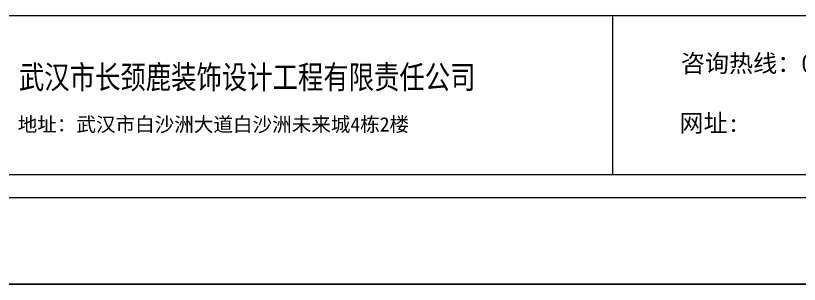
# Model space of a CAD drawing. Header units: inches. Extents: x 1174834 to 1369688, y -175882 to -108740.
# Drawn here: x 1317687 to 1323863, y -175882 to -173765 of the extents above; entities that cross this region are included whole.
import ezdxf

# ---------------------------------------------------------------- set-up
doc = ezdxf.new("R2010")
doc.units = ezdxf.units.IN
doc.header["$LTSCALE"] = 500
doc.header["$MEASUREMENT"] = 0
doc.layers.add('WALL', color=255, linetype='Continuous')
doc.layers.add('填充线', color=143, linetype='Continuous', lineweight=9)
doc.styles.add('QHGM-宋体', font='', dxfattribs={"width": 0.8})
doc.styles.add('宋体', font='', dxfattribs={"height": 80})
doc.styles.add('黑体', font='simhei.ttf', dxfattribs={"height": 80})
doc.styles.get('QHGM-宋体').set_extended_font_data('SimSun')
doc.styles.get('宋体').set_extended_font_data('NSimSun')

# ---------------------------------------------------------------- blocks, each defined once
blk = doc.blocks.new('JNNJ')
at = {"layer": 'WALL', "color": 8, "ltscale": 0.5}
for p, q in [((283797.2, -98159.6), (308185.2, -98159.6)), ((308185.2, -98159.6), (283797.2, -98159.6))]:
    blk.add_line(p, q, dxfattribs=at)
at = {"layer": '填充线'}
for p, q in [((307292.6, -96235.5), (284611.9, -96235.5)), ((284594.3, -97373.6), (307292.6, -97373.6)), ((284431.2, -97536.7), (307455.8, -97536.7))]:
    blk.add_line(p, q, dxfattribs=at)
blk = doc.blocks.new('HHYT')
at = {"layer": '填充线'}
blk.add_line((397952.4, -113481.4), (397952.4, -114619.4), dxfattribs=at)
blk.add_blockref('JNNJ', (99286.6, -17245.8))
for s, height, style, width, p in [('咨询热线：027--88865661 ', 126.469, '宋体', 1, (398443.5, -113885.7)), ('武汉市长颈鹿装饰设计工程有限责任公司', 166.551, 'QHGM-宋体', 0.8, (393700.6, -114004.7))]:
    blk.add_text(s, height=height, dxfattribs=dict(at, style=style, width=width)).set_placement(p)
for s, height, style, p in [('地址：武汉市白沙洲大道白沙洲未来城4栋2楼', 102.809, '黑体', (393691.8, -114311.4)), ('网址: ', 126.47, '宋体', (398433.2, -114313.6))]:
    blk.add_text(s, height=height, dxfattribs=dict(at, style=style)).set_placement(p)

msp = doc.modelspace()

# ---------------------------------------------------------------- block references
at = {"xscale": 1.1, "yscale": 1.1, "zscale": 1.1}
msp.add_blockref('HHYT', (884642.1, -48936), dxfattribs=at)

doc.saveas('drawing.dxf')
